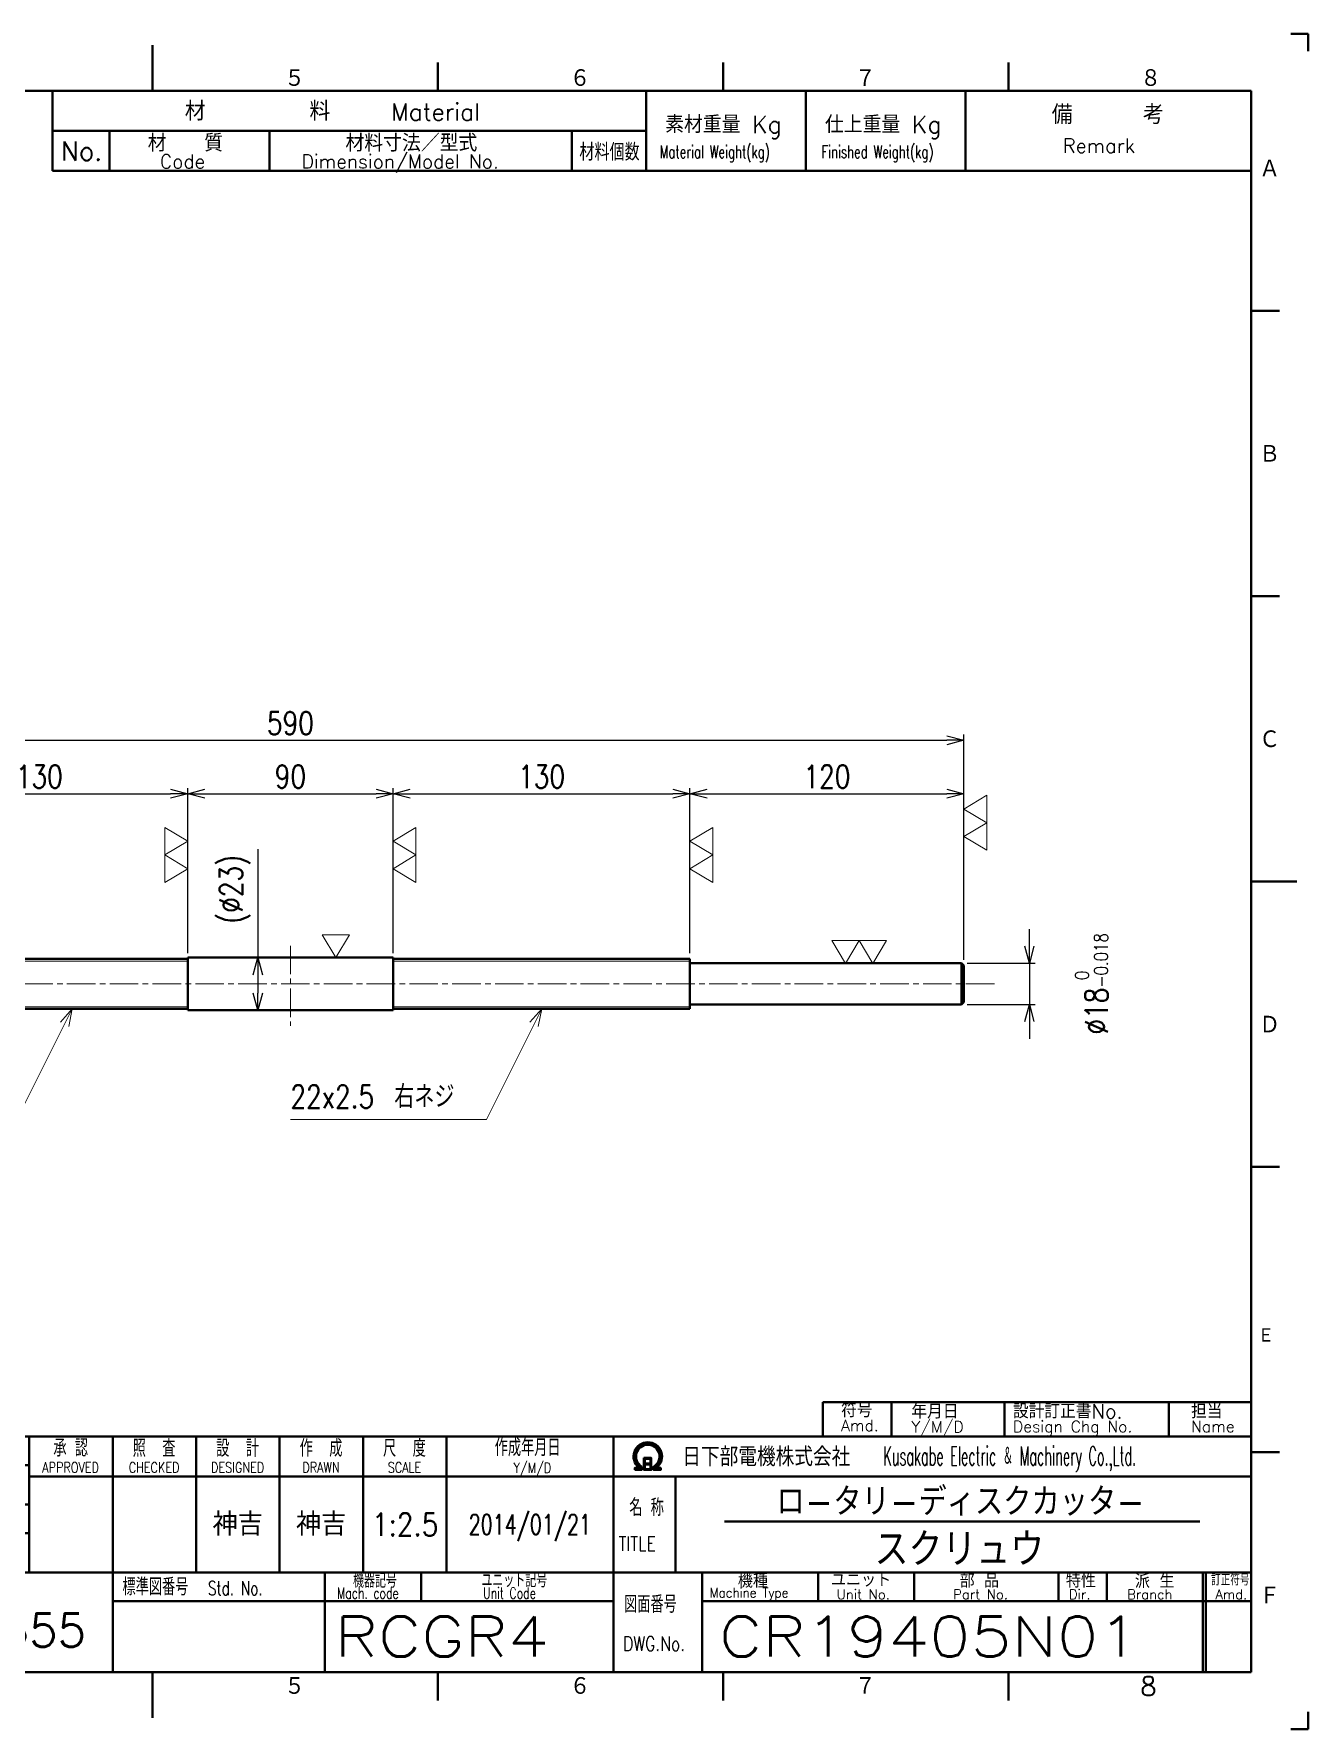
# Model space of a CAD drawing. Header units: millimetres. Extents: x 0 to 1050, y 0 to 742.
# Drawn here: x 492 to 1050, y 0 to 742 of the extents above; entities that cross this region are included whole.
import ezdxf
from ezdxf.enums import TextEntityAlignment as Align

# ---------------------------------------------------------------- set-up
doc = ezdxf.new("R2010")
doc.units = ezdxf.units.MM
doc.header["$LTSCALE"] = 2.5
doc.linetypes.add('GEN7A', pattern=[7.5, 5, -0.75, 1, -0.75])
doc.linetypes.add('HIDDEN2', pattern=[3.5, 2, -1.5])
doc.layers.get('0').update_dxf_attribs({"lineweight": 20})
doc.layers.get('DEFPOINTS').update_dxf_attribs({"color": 253})
for name, color, linetype, lineweight in [('2', 5, 'Continuous', 40), ('3A', 6, 'HIDDEN2', 20), ('4', 3, 'Continuous', 13), ('5', 3, 'Continuous', 13), ('7A', 4, 'GEN7A', 13), ('8', 1, 'Continuous', 13), ('WAKU', 7, 'Continuous', 40)]:
    doc.layers.add(name, color=color, linetype=linetype, lineweight=lineweight)
doc.layers.add('RAHM2', color=1, linetype='Continuous')
doc.styles.add('DIMENSION', font='romans.shx', dxfattribs={"width": 0.8, "bigfont": 'extfont2.shx'})
doc.styles.get("Standard").update_dxf_attribs({"font": 'romans.shx', "width": 0.8, "bigfont": 'extfont2.shx'})
doc.dimstyles.new('GEN-ISO$0', dxfattribs={"dimtxt": 4, "dimasz": 3, "dimexe": 1, "dimexo": 1, "dimgap": 1, "dimtad": 3, "dimrnd": 0.01, "dimdsep": 46, "dimtxsty": 'Standard', "dimblk": 'OPEN30', "dimcen": 0, "dimclrt": 7, "dimazin": 2, "dimtp": 0.1, "dimtm": 0.1, "dimtfac": 0.6, "dimtmove": 2, "dimatfit": 3, "dimldrblk": 'OPEN30', "dimfxl": 1, "dimarcsym": 0})

# ---------------------------------------------------------------- blocks, each defined once
blk = doc.blocks.new('A3部品図')
at = {"layer": 'WAKU', "color": 5, "linetype": 'Continuous'}
for p, q in [((417, 297), (420, 297)), ((420, 297), (420, 294)), ((217.5, 295), (217.5, 287)), ((267.5, 292), (267.5, 287)), ((317.5, 292), (317.5, 287)), ((367.5, 292), (367.5, 287)), ((410, 287), (25, 287)), ((410, 10), (410, 287)), ((410, 248.5), (415, 248.5)), ((410, 198.5), (415, 198.5)), ((410, 148.5), (418, 148.5)), ((410, 98.5), (415, 98.5)), ((410, 48.5), (415, 48.5)), ((25, 10), (410, 10)), ((217.5, 2), (217.5, 10)), ((267.5, 5), (267.5, 10)), ((317.5, 5), (317.5, 10)), ((367.5, 5), (367.5, 10)), ((420, 3), (420, 0)), ((420, 0), (417, 0))]:
    blk.add_line(p, q, dxfattribs=at)
at = {"layer": 'WAKU', "color": 7, "linetype": 'Continuous'}
for p, q in [((200, 273), (200, 287)), ((304, 287), (304, 273)), ((332, 273), (332, 287)), ((360, 287), (360, 273)), ((200, 280), (304, 280)), ((210, 273), (210, 280)), ((238, 280), (238, 273)), ((291, 280), (291, 273)), ((200, 273), (410, 273)), ((410, 51.26), (410, 78.46))]:
    blk.add_line(p, q, dxfattribs=at)
at = {"layer": 'WAKU', "color": 5, "linetype": 'Continuous'}
for s, height, p in [('５', 3.31, (240.6, 287.58)), ('６', 3.31, (290.6, 287.58)), ('７', 3.31, (340.6, 287.58)), ('８', 3.31, (390.6, 287.58)), ('Ａ', 3.31, (411.44, 271.74)), ('Ｂ', 3.31, (411.44, 221.74)), ('Ｃ', 3.31, (411.44, 171.74)), ('Ｄ', 3.31, (411.44, 121.74)), ('Ｅ', 2.65, (411.15, 67.64)), ('Ｆ', 3.31, (411.44, 21.74)), ('５', 3.31, (240.6, 5.87)), ('６', 3.31, (290.6, 5.87)), ('７', 3.31, (340.6, 5.87)), ('8', 3.31, (390.6, 5.87))]:
    blk.add_text(s, height=height, dxfattribs=at).set_placement(p)
at = {"layer": 'WAKU', "color": 7, "linetype": 'Continuous'}
for s, height, p in [('材\u3000\u3000\u3000\u3000\u3000料', 3.311, (223.18, 281.82)), ('Material', 3, (259.34, 281.82)), ('素材重量 Kg', 3, (307.35, 279.63)), ('仕上重量 Kg', 3, (335.35, 279.63)), ('備     考', 3.311, (375.08, 281.21)), ('材\u3000\u3000質', 3, (216.68, 276.39)), ('材料寸法／型式', 3, (251.33, 276.39)), ('No.', 3.311, (201.5, 274.82)), ('Dimension/Model No.', 2.4, (243.65, 273.45)), ('Remark', 2.5, (377.03, 276.16)), ('Code', 2.4, (218.82, 273.45))]:
    blk.add_text(s, height=height, dxfattribs=at).set_placement(p)
for s, height, width, p in [('材料個数', 3, 0.8, (292.32, 274.79)), ('Material Weight(kg)', 2.2, 0.68, (306.37, 275.25)), ('Finished Weight(kg)', 2.2, 0.68, (334.74, 275.25))]:
    blk.add_text(s, height=height, dxfattribs=dict(at, width=width)).set_placement(p)
blk = doc.blocks.new('A3表題欄')
at = {"layer": 'RAHM2', "color": 5, "linetype": 'Continuous'}
for p, q in [((-306, 256), (-306, 277)), ((-385, 256), (-345.5, 256)), ((-345.5, 256), (-306, 256))]:
    blk.add_line(p, q, dxfattribs=at)
at = {"layer": 'RAHM2', "color": 7, "linetype": 'Continuous'}
for p, q in [((-385, 270), (-345.5, 270)), ((-345.5, 270), (-306, 270))]:
    blk.add_line(p, q, dxfattribs=at)
at = {"layer": 'WAKU', "linetype": 'Continuous'}
for p, q in [((-365, 277), (-365, 256)), ((-345.5, 277), (-345.5, 256)), ((-345, 277), (-345, 256)), ((-326, 277), (-326, 256)), ((-325.5, 277), (-325.5, 256))]:
    blk.add_line(p, q, dxfattribs=at)
at = {"layer": 'WAKU'}
for p, q in [((-75, 47.26), (0, 47.26)), ((-75, 41.26), (-75, 47.26)), ((-63, 47.26), (-63, 41.26)), ((-43.2, 47.26), (-43.2, 41.26)), ((-14.4, 47.26), (-14.4, 41.26)), ((-214.07, 41.26), (-214.07, 17.42)), ((-199.45, 41.26), (-199.45, 0)), ((-184.82, 41.26), (-184.82, 17.42)), ((-170.2, 41.26), (-170.2, 17.42)), ((-155.57, 41.26), (-155.57, 17.42)), ((-140.95, 41.26), (-140.95, 17.42)), ((-111.7, 41.26), (-111.7, 0)), ((-257.95, 36.26), (-214.07, 36.26)), ((-214.07, 34.26), (0, 34.26)), ((-140.95, 34.26), (-140.95, 17.42)), ((-111.7, 34.26), (-111.7, 34.26)), ((-100.83, 34.26), (-100.83, 17.42)), ((-257.95, 29.34), (-214.07, 29.34)), ((-257.95, 24.34), (-214.07, 24.34)), ((-92.27, 26.35), (-8.97, 26.35)), ((-257.95, 17.42), (0, 17.42)), ((-252.23, 17.42), (-252.23, 0)), ((-234.41, 17.42), (-234.41, 0)), ((-228.7, 17.42), (-228.7, 0)), ((-162.27, 17.42), (-162.27, 0)), ((-145.41, 17.42), (-145.41, 12.42)), ((-96.17, 17.42), (-96.17, 0)), ((-75.85, 17.42), (-75.85, 12.42)), ((-59, 17.42), (-59, 12.42)), ((-33.71, 17.42), (-33.71, 12.42)), ((-25.28, 17.42), (-25.28, 12.42)), ((-199.45, 12.42), (-111.7, 12.42)), ((-96.17, 12.42), (0, 12.42))]:
    blk.add_line(p, q, dxfattribs=at)
at = {"layer": 'WAKU', "color": 7, "linetype": 'Continuous'}
for p, q in [((-8.43, 0), (-8.43, 17.42)), ((-7.93, 0), (-7.93, 17.42))]:
    blk.add_line(p, q, dxfattribs=at)
at = {"layer": 'WAKU', "color": 5}
blk.add_lwpolyline([(0, 41.26), (-257.95, 41.26), (-257.95, 0)], dxfattribs=at)
at = {"layer": 'WAKU'}
for points in [[(-107.98, 35.4), (-106.78, 35.4), (-106.78, 36.01)], [(-107.98, 35.58), (-107.03, 35.58), (-107.03, 35.91)], [(-107.28, 35.82), (-107.28, 35.75), (-107.98, 35.75), (-107.98, 35.4)], [(-106.38, 37.51), (-106.38, 35.4), (-105.08, 35.4), (-105.08, 37.51), (-106.38, 37.51)], [(-106.23, 37.36), (-106.23, 36.53), (-105.23, 36.53), (-105.23, 37.36), (-106.23, 37.36)], [(-105.23, 36.38), (-105.23, 35.55), (-106.23, 35.55), (-106.23, 36.38), (-105.23, 36.38)], [(-104.68, 35.98), (-104.68, 35.4), (-103.42, 35.4), (-103.42, 35.75), (-104.15, 35.75), (-104.15, 35.8)], [(-104.43, 35.87), (-104.43, 35.58), (-103.42, 35.58)]]:
    blk.add_lwpolyline(points, dxfattribs=at)
for radius, start, end in [(2.5, 308.2706, 230.8952), (2.28, 303.9949, 234.4013), (2.06, 299.8294, 238.4756)]:
    blk.add_arc((-105.7, 37.76), radius, start, end, dxfattribs=at)
at = {"layer": 'RAHM2', "color": 7, "linetype": 'Continuous', "width": 0.8}
for s, height, p in [('ユニットNo.', 2.5, (-381.71, 273.92)), ('コードNo.', 2.5, (-360.48, 273.81)), ('総製作個数', 2.5, (-340.84, 273.72)), ('在庫棚入庫', 2.5, (-320.92, 273.82)), ('Unit No.', 2.5, (-381.71, 270.64)), ("Stock Q'ty", 2.2, (-324.2, 271.06)), ('Part No.', 2.5, (-360.48, 270.53)), ("T. Q'ty", 2.2, (-340.84, 270.96))]:
    blk.add_text(s, height=height, dxfattribs=at).set_placement(p)
at = {"layer": 'WAKU'}
for s, height, p in [('符号', 2.5, (-71.83, 44.63)), ('年月日', 2.5, (-59.51, 44.4)), ('設計訂正書No.', 2.5, (-41.71, 44.44)), ('担当', 2.5, (-10.5, 44.44)), ('Amd.', 2, (-71.83, 42.2)), ('Y/M/D', 2, (-59.51, 41.97)), ('Design Chg No.', 2, (-41.71, 42.01)), ('Name', 2, (-10.5, 42.01)), ('旧図面番号', 2.5, (-257.15, 25.71)), ('標', 2, (-257.56, 14.43)), ('工', 2, (-233.85, 14.24)), ('機種', 2.4, (-89.92, 14.76)), ('ユニット', 2.4, (-73.61, 14.96)), ('部 品', 2.4, (-51.07, 14.79)), ('特性', 2.4, (-32.45, 14.78)), ('派 生', 2.4, (-20.35, 14.72)), ('準', 2, (-257.56, 11.11)), ('事', 2, (-233.85, 9.93)), ('Unit No.', 1.7, (-72.61, 12.76)), ('Part No.', 1.7, (-52.19, 12.76)), ('Dir.', 1.7, (-31.91, 12.76)), ('Branch', 1.7, (-21.72, 12.76)), ('化', 2, (-257.56, 7.95)), ('発', 2, (-257.56, 4.47)), ('番', 2, (-233.85, 5.76)), ('行', 2, (-257.56, 1.24)), ('号', 2, (-233.85, 1.24))]:
    blk.add_text(s, height=height, dxfattribs=at).set_placement(p)
for s, height, p in [('共 通 番 号', 2.5, (-247.55, 39.14)), ('Cross ref No.', 2, (-224.77, 39.04))]:
    blk.add_text(s, height=height, dxfattribs=at).set_placement(p, align=Align.MIDDLE)
for s, height, width, p in [('承 認', 3, 0.7, (-206.82, 39.35)), ('照  査', 3, 0.7, (-192.2, 39.35)), ('設  計', 3, 0.7, (-177.57, 39.35)), ('作  成', 3, 0.7, (-162.95, 39.35)), ('尺  度', 3, 0.7, (-148.33, 39.35)), ('APPROVED', 1.8, 0.8, (-206.82, 35.85)), ('CHECKED', 1.8, 0.8, (-192.2, 35.85)), ('DESIGNED', 1.8, 0.8, (-177.57, 35.85)), ('DRAWN', 1.8, 0.8, (-162.95, 35.85)), ('SCALE', 1.8, 0.8, (-148.33, 35.85)), ('DWG.No.', 2.5, 0.8, (-104.59, 4.96))]:
    blk.add_text(s, height=height, dxfattribs=dict(at, width=width)).set_placement(p, align=Align.MIDDLE)
for s, height, width, p in [('作成年月日', 3, 0.7, (-132.51, 37.82)), ('Kusakabe Electric ＆ Machinery Co.,Ltd.', 3.3108, 0.5, (-64.44, 36.19)), ('Y/M/D', 1.8, 0.8, (-129.21, 34.87)), ('名 称', 3, 0.7, (-108.94, 27.33)), ('Previous Dwg. No,', 2, 0.97, (-241.46, 25.8)), ('TITLE', 2.5, 0.8, (-110.82, 21.25)), ('標準図番号', 3, 0.7, (-197.74, 13.44)), ('Std. No.', 2.5, 0.7, (-182.77, 13.44)), ('機器記号', 2.5, 0.7, (-157.35, 14.77)), ('ユニット記号', 2.5, 0.7, (-134.86, 14.85)), ('Unit Code', 2, 0.7, (-134.55, 12.83)), ('Mach. code', 2, 0.7, (-160.14, 12.83)), ('図面番号', 3, 0.7, (-109.85, 10.37)), ('Machine Type', 1.7, 0.9, (-94.85, 13.05))]:
    blk.add_text(s, height=height, dxfattribs=dict(at, width=width)).set_placement(p)
at = {"layer": 'WAKU', "width": 0.844147}
blk.add_text('日下部電機株式会社', height=3.311, dxfattribs=at).set_placement((-99.65, 36.06), (-70.21, 36.06), align=Align.FIT)
at = {"layer": 'WAKU', "color": 7, "linetype": 'Continuous', "width": 0.7}
blk.add_text('訂正符号', height=2, dxfattribs=at).set_placement((-6.99, 15.16))
at = {"layer": 'WAKU'}
for s, p in [('Standard', (-252.93, 1.05)), ('Job No.', (-229.5, 1.05))]:
    blk.add_text(s, height=2, rotation=90, dxfattribs=at).set_placement(p)
at = {"layer": 'WAKU', "color": 7, "linetype": 'Continuous'}
blk.add_text('Amd.', height=1.7, dxfattribs=at).set_placement((-6.26, 12.76))
at = {"layer": 'WAKU', "linetype": 'Continuous', "width": 0.7}
for tag, p in [('GEN-TITLE-UN', (-375, 264.01)), ('GEN-TITLE-PT', (-355.25, 264)), ('GEN-TITLE-QT', (-335.51, 264)), ('GEN-TITLE-STO', (-315.57, 264))]:
    blk.add_attdef(tag, text='', height=6, dxfattribs=at).set_placement(p, align=Align.MIDDLE)
at = {"layer": 'WAKU'}
for tag, height, width, p in [('GEN-TITLE-CRO', 4, 0.8, (-236.01, 32.8)), ('HEADER1', 5, 0.9, (-50.88, 30.15)), ('GEN-TITLE-SCA', 4, 0.85, (-148.21, 25.85)), ('HEADER2', 6, 0.9, (-51.11, 21.68)), ('GEN-TITLE-PRE', 4, 0.8, (-236.01, 20.88))]:
    blk.add_attdef(tag, text='', height=height, dxfattribs=dict(at, width=width)).set_placement(p, align=Align.MIDDLE)
for tag, p in [('GEN-TITLE-APP｛3.4｝', (-206.8, 26.09)), ('GEN-TITLE-CHE｛3.4｝', (-192.17, 26.09)), ('GEN-TITLE-DES｛3.4｝', (-177.55, 26.09)), ('GEN-TITLE-DRA｛3.4｝', (-162.93, 26.09))]:
    blk.add_attdef(tag, text='', height=4, dxfattribs=at).set_placement(p, align=Align.MIDDLE)
at = {"layer": 'WAKU', "width": 0.7}
blk.add_attdef('GEN-TITLE-DAT', text='', height=3.5, dxfattribs=at).set_placement((-126.36, 24.1), align=Align.CENTER)
blk.add_attdef('GEN-TITLE-DAT1{4.4}', text='', height=3.5, dxfattribs=at).set_placement((-243.52, 8.71), align=Align.MIDDLE_CENTER)
at = {"layer": 'WAKU', "color": 5}
blk.add_attdef('HEADER6', text='', height=5.8, dxfattribs=at).set_placement((-214.07, 2.7), align=Align.BOTTOM_CENTER)
at = {"layer": 'WAKU', "style": 'DIMENSION', "width": 1.2}
blk.add_attdef('HEADER13', text='', height=7.02, dxfattribs=at).set_placement((-196.44, 6.21), align=Align.MIDDLE_LEFT)
at = {"layer": 'WAKU', "color": 5, "style": 'DIMENSION', "width": 1.2}
for tag, p in [('HEADER12', (-160.55, 6.21)), ('GEN-TITLE-DWG', (-93.21, 6.21))]:
    blk.add_attdef(tag, text='', height=7.02, dxfattribs=at).set_placement(p, align=Align.MIDDLE_LEFT)
at = {"layer": 'WAKU', "color": 5, "style": 'DIMENSION'}
blk.add_attdef('GEN-TITLE-Amd', text='', height=7.02, dxfattribs=at).set_placement((-3.96, 6.21), align=Align.MIDDLE)
blk = doc.blocks.new('_Open30')
at = {"color": 0, "linetype": 'ByBlock', "lineweight": -2}
for p, q in [((-1, 0.268), (0, 0)), ((0, 0), (-1, -0.268)), ((0, 0), (-1, 0))]:
    blk.add_line(p, q, dxfattribs=at)
blk = doc.blocks.new('*D8')
at = {"layer": '5', "color": 0, "lineweight": -2, "transparency": 16777216}
for p, q in [((429.22, 339.91), (429.22, 412.2)), ((436.72, 409.7), (551.72, 409.7)), ((559.22, 340.41), (559.22, 412.2))]:
    blk.add_line(p, q, dxfattribs=at)
at = {"layer": 'DEFPOINTS', "color": 0, "transparency": 16777216}
for p in [(559.22, 409.7), (429.22, 337.41), (559.22, 337.91)]:
    blk.add_point(p, dxfattribs=at)
at = {"layer": '5', "color": 0, "lineweight": -2, "transparency": 16777216, "xscale": 7.5, "yscale": 7.5, "zscale": 7.5, "rotation": 180}
blk.add_blockref('_Open30', (429.22, 409.7), dxfattribs=at)
at = {"layer": '5', "color": 0, "lineweight": -2, "transparency": 16777216, "xscale": 7.5, "yscale": 7.5, "zscale": 7.5}
blk.add_blockref('_Open30', (559.22, 409.7), dxfattribs=at)
at = {"layer": '5', "color": 7, "transparency": 16777216, "insert": (494.22, 417.2), "char_height": 10, "attachment_point": 5}
blk.add_mtext('130', dxfattribs=at)
blk = doc.blocks.new('*D9')
at = {"layer": '5', "color": 0, "lineweight": -2, "transparency": 16777216}
for p, q in [((559.22, 339.91), (559.22, 412.2)), ((566.72, 409.7), (641.72, 409.7)), ((649.22, 340.41), (649.22, 412.2))]:
    blk.add_line(p, q, dxfattribs=at)
at = {"layer": 'DEFPOINTS', "color": 0, "transparency": 16777216}
for p in [(649.22, 409.7), (559.22, 337.41), (649.22, 337.91)]:
    blk.add_point(p, dxfattribs=at)
at = {"layer": '5', "color": 0, "lineweight": -2, "transparency": 16777216, "xscale": 7.5, "yscale": 7.5, "zscale": 7.5, "rotation": 180}
blk.add_blockref('_Open30', (559.22, 409.7), dxfattribs=at)
at = {"layer": '5', "color": 0, "lineweight": -2, "transparency": 16777216, "xscale": 7.5, "yscale": 7.5, "zscale": 7.5}
blk.add_blockref('_Open30', (649.22, 409.7), dxfattribs=at)
at = {"layer": '5', "color": 7, "transparency": 16777216, "insert": (604.22, 417.2), "char_height": 10, "attachment_point": 5}
blk.add_mtext('90', dxfattribs=at)
blk = doc.blocks.new('*D10')
at = {"layer": '5', "color": 0, "lineweight": -2, "transparency": 16777216}
for p, q in [((649.22, 339.91), (649.22, 412.2)), ((656.72, 409.7), (771.72, 409.7)), ((779.22, 339.91), (779.22, 412.2))]:
    blk.add_line(p, q, dxfattribs=at)
at = {"layer": 'DEFPOINTS', "color": 0, "transparency": 16777216}
for p in [(779.22, 409.7), (649.22, 337.41), (779.22, 337.41)]:
    blk.add_point(p, dxfattribs=at)
at = {"layer": '5', "color": 0, "lineweight": -2, "transparency": 16777216, "xscale": 7.5, "yscale": 7.5, "zscale": 7.5, "rotation": 180}
blk.add_blockref('_Open30', (649.22, 409.7), dxfattribs=at)
at = {"layer": '5', "color": 0, "lineweight": -2, "transparency": 16777216, "xscale": 7.5, "yscale": 7.5, "zscale": 7.5}
blk.add_blockref('_Open30', (779.22, 409.7), dxfattribs=at)
at = {"layer": '5', "color": 7, "transparency": 16777216, "insert": (714.22, 417.2), "char_height": 10, "attachment_point": 5}
blk.add_mtext('130', dxfattribs=at)
blk = doc.blocks.new('*D11')
at = {"layer": '5', "color": 0, "lineweight": -2, "transparency": 16777216}
for p, q in [((779.22, 339.91), (779.22, 412.2)), ((786.72, 409.7), (891.72, 409.7)), ((899.22, 336.91), (899.22, 412.2))]:
    blk.add_line(p, q, dxfattribs=at)
at = {"layer": 'DEFPOINTS', "color": 0, "transparency": 16777216}
for p in [(899.22, 409.7), (779.22, 337.41), (899.22, 334.41)]:
    blk.add_point(p, dxfattribs=at)
at = {"layer": '5', "color": 0, "lineweight": -2, "transparency": 16777216, "xscale": 7.5, "yscale": 7.5, "zscale": 7.5, "rotation": 180}
blk.add_blockref('_Open30', (779.22, 409.7), dxfattribs=at)
at = {"layer": '5', "color": 0, "lineweight": -2, "transparency": 16777216, "xscale": 7.5, "yscale": 7.5, "zscale": 7.5}
blk.add_blockref('_Open30', (899.22, 409.7), dxfattribs=at)
at = {"layer": '5', "color": 7, "transparency": 16777216, "insert": (839.22, 417.2), "char_height": 10, "attachment_point": 5}
blk.add_mtext('120', dxfattribs=at)
blk = doc.blocks.new('*S22')
at = {"layer": '5', "linetype": 'Continuous'}
for p, q in [((508.64, 315.41), (503.49, 309.6)), ((505.29, 308.7), (508.64, 315.41)), ((507.09, 307.8), (508.64, 315.41))]:
    blk.add_line(p, q, dxfattribs=at)
at = {"layer": '5'}
for p, q in [((484.44, 267.01), (505.29, 308.7)), ((398.56, 267.01), (484.44, 267.01))]:
    blk.add_line(p, q, dxfattribs=at)
at = {"layer": '5', "color": 7, "insert": (398.56, 272.01), "char_height": 10, "attachment_point": 7}
blk.add_mtext('22x2.5\u3000左ネジ', dxfattribs=at)
blk = doc.blocks.new('*D12')
at = {"layer": '5', "color": 0, "lineweight": -2, "transparency": 16777216}
for p, q in [((309.22, 335.91), (309.22, 435.61)), ((316.72, 433.11), (891.72, 433.11)), ((899.22, 336.91), (899.22, 435.61))]:
    blk.add_line(p, q, dxfattribs=at)
at = {"layer": 'DEFPOINTS', "color": 0, "transparency": 16777216}
for p in [(899.22, 433.11), (899.22, 334.41), (309.22, 333.41)]:
    blk.add_point(p, dxfattribs=at)
at = {"layer": '5', "color": 0, "lineweight": -2, "transparency": 16777216, "xscale": 7.5, "yscale": 7.5, "zscale": 7.5, "rotation": 180}
blk.add_blockref('_Open30', (309.22, 433.11), dxfattribs=at)
at = {"layer": '5', "color": 0, "lineweight": -2, "transparency": 16777216, "xscale": 7.5, "yscale": 7.5, "zscale": 7.5}
blk.add_blockref('_Open30', (899.22, 433.11), dxfattribs=at)
at = {"layer": '5', "color": 7, "transparency": 16777216, "insert": (604.22, 440.61), "char_height": 10, "attachment_point": 5}
blk.add_mtext('590', dxfattribs=at)
blk = doc.blocks.new('k yi')
at = {"layer": '8'}
for p, q in [((-2.4, 4), (7.2, 4)), ((-2.4, 4), (0, 0)), ((2.4, 4), (0, 0)), ((4.8, 0), (2.4, 4)), ((7.2, 4), (4.8, 0))]:
    blk.add_line(p, q, dxfattribs=at)
blk = doc.blocks.new('*D16')
at = {"layer": '5', "color": 0, "lineweight": -2, "transparency": 16777216}
for p, q in [((589.98, 385.35), (589.98, 337.91)), ((589.98, 330.41), (589.98, 322.41))]:
    blk.add_line(p, q, dxfattribs=at)
at = {"layer": 'DEFPOINTS', "color": 0, "transparency": 16777216}
for p in [(589.98, 337.91), (589.98, 314.91), (589.98, 314.91)]:
    blk.add_point(p, dxfattribs=at)
at = {"layer": '5', "color": 0, "lineweight": -2, "transparency": 16777216, "xscale": 7.5, "yscale": 7.5, "zscale": 7.5}
for p, rotation in [((589.98, 337.91), 90), ((589.98, 314.91), 270)]:
    blk.add_blockref('_Open30', p, dxfattribs=dict(at, rotation=rotation))
at = {"layer": '5', "color": 7, "transparency": 16777216, "insert": (579.86, 367.81), "char_height": 10, "attachment_point": 5, "rotation": 90}
blk.add_mtext('(%%C23)', dxfattribs=at)
blk = doc.blocks.new('*D17')
at = {"layer": '5', "color": 0, "lineweight": -2, "transparency": 16777216}
for p, q in [((927.89, 342.91), (927.89, 350.41)), ((900.72, 335.41), (930.39, 335.41)), ((927.89, 335.41), (927.89, 317.41)), ((900.72, 317.41), (930.39, 317.41)), ((927.89, 309.91), (927.89, 302.41))]:
    blk.add_line(p, q, dxfattribs=at)
at = {"layer": 'DEFPOINTS', "color": 0, "transparency": 16777216}
for p in [(898.22, 335.41), (898.22, 317.41), (927.89, 317.41)]:
    blk.add_point(p, dxfattribs=at)
at = {"layer": '5', "color": 0, "lineweight": -2, "transparency": 16777216, "xscale": 7.5, "yscale": 7.5, "zscale": 7.5}
for p, rotation in [((927.89, 335.41), 270), ((927.89, 317.41), 90)]:
    blk.add_blockref('_Open30', p, dxfattribs=dict(at, rotation=rotation))
at = {"layer": '5', "color": 7, "transparency": 16777216, "insert": (955.14, 326.41), "char_height": 10, "attachment_point": 5, "rotation": 90}
blk.add_mtext('%%C18{\\H6.000000;\\S 0^ -0.018;}', dxfattribs=at)
blk = doc.blocks.new('k ye')
at = {"layer": '8'}
for p, q in [((0, 0), (-2.4, 4)), ((2.4, 4), (-2.4, 4)), ((2.4, 4), (0, 0))]:
    blk.add_line(p, q, dxfattribs=at)
blk = doc.blocks.new('*S23')
at = {"layer": '5', "linetype": 'Continuous'}
for p, q in [((714.3, 315.41), (709.14, 309.6)), ((710.94, 308.7), (714.3, 315.41)), ((712.74, 307.8), (714.3, 315.41))]:
    blk.add_line(p, q, dxfattribs=at)
at = {"layer": '5'}
for p, q in [((690.09, 267.01), (710.94, 308.7)), ((604.21, 267.01), (690.09, 267.01))]:
    blk.add_line(p, q, dxfattribs=at)
at = {"layer": '5', "color": 7, "insert": (604.21, 272.01), "char_height": 10, "attachment_point": 7}
blk.add_mtext('22x2.5\u3000右ネジ', dxfattribs=at)
blk = doc.blocks.new('A$C18A31B52')
at = {"layer": '2'}
for p, q in [((14.37, 25.71), (13.37, 24.71)), ((13.37, 24.71), (13.37, 8.71)), ((14.37, 25.71), (133.37, 25.71)), ((14.37, 25.71), (14.37, 7.71)), ((133.37, 27.71), (263.37, 27.71)), ((133.37, 27.71), (133.37, 5.71)), ((263.37, 28.21), (263.37, 5.21)), ((263.37, 28.21), (353.37, 28.21)), ((353.37, 28.21), (353.37, 5.21)), ((353.37, 27.71), (483.37, 27.71)), ((483.37, 27.71), (483.37, 5.71)), ((563.37, 25.71), (483.37, 25.71)), ((563.37, 25.71), (563.37, 7.71)), ((602.37, 24.71), (563.37, 24.71)), ((602.37, 24.71), (603.37, 23.71)), ((602.37, 19.21), (602.37, 24.71)), ((603.37, 23.71), (603.37, 9.71)), ((565.87, 19.21), (603.37, 19.21)), ((13.37, 8.71), (14.37, 7.71)), ((14.37, 7.71), (133.37, 7.71)), ((563.37, 7.71), (483.37, 7.71)), ((602.37, 8.71), (563.37, 8.71)), ((565.87, 14.21), (603.37, 14.21)), ((602.37, 8.71), (602.37, 14.21)), ((602.37, 8.71), (603.37, 9.71)), ((133.37, 5.71), (263.37, 5.71)), ((263.37, 5.21), (353.37, 5.21)), ((353.37, 5.71), (483.37, 5.71))]:
    blk.add_line(p, q, dxfattribs=at)
blk.add_arc((565.87, 16.71), 2.5, 90, 270, dxfattribs=at)
at = {"layer": '3A'}
for p, q in [((586.27, 19.17), (584.85, 16.71)), ((586.27, 14.25), (584.85, 16.71)), ((586.27, 14.25), (586.27, 19.17)), ((603.37, 19.17), (586.27, 19.17)), ((591.37, 19.71), (591.37, 13.71)), ((603.37, 14.25), (586.27, 14.25))]:
    blk.add_line(p, q, dxfattribs=at)
at = {"layer": '4'}
for p, q in [((133.37, 26.71), (263.37, 26.71)), ((353.37, 26.71), (483.37, 26.71)), ((133.37, 6.71), (263.37, 6.71)), ((353.37, 6.71), (483.37, 6.71))]:
    blk.add_line(p, q, dxfattribs=at)
at = {"layer": '5'}
for p, q in [((603.37, 19.71), (591.37, 19.71)), ((603.37, 13.71), (591.37, 13.71))]:
    blk.add_line(p, q, dxfattribs=at)
at = {"layer": '7A'}
for p, q in [((308.38, 0), (308.38, 35.03)), ((0, 16.71), (577.37, 16.71)), ((604.87, 16.71), (583.27, 16.71))]:
    blk.add_line(p, q, dxfattribs=at)

msp = doc.modelspace()

# ---------------------------------------------------------------- linework, layer by layer
at = {"layer": '7A'}
msp.add_line((604.218, 343.119), (604.218, 308.09), dxfattribs=at)

# ---------------------------------------------------------------- block references
at = {"layer": '2', "lineweight": 0, "xscale": 2.5, "yscale": 2.5, "zscale": 2.5}
msp.add_blockref('A3部品図', (0, 0), dxfattribs=at)
msp.add_blockref('A3表題欄', (1025, 25), dxfattribs=at).add_auto_attribs({'GEN-TITLE-DWG': 'CR19405N01', 'GEN-TITLE-UN': '19', 'GEN-TITLE-PT': '405', 'HEADER1': 'ロ-タリ-ディスクカッタ-', 'HEADER2': 'スクリュウ', 'GEN-TITLE-DAT': '2014/01/21', 'GEN-TITLE-SCA': '1:2.5', 'HEADER6': '2655', 'HEADER12': 'RCGR4', 'GEN-TITLE-QT': '1', 'GEN-TITLE-DES｛3.4｝': '神吉', 'GEN-TITLE-DRA｛3.4｝': '神吉', 'GEN-TITLE-STO': '0'})
at = {"layer": '2', "yscale": 2.5, "zscale": 2.5}
for name, p, xscale, rotation in [('k yi', (899.213, 391.004), -2.5, 270), ('k yi', (559.222, 376.87), 2.5, 90), ('k yi', (649.213, 376.87), -2.5, 270), ('k yi', (779.213, 376.87), -2.5, 270), ('k ye', (624.163, 337.906), 2.5, 1.607697285256241e-05)]:
    msp.add_blockref(name, p, dxfattribs=dict(at, xscale=xscale, rotation=rotation))
at = {"layer": '2', "rotation": 180}
msp.add_blockref('A$C18A31B52', (912.596, 343.119), dxfattribs=at)
at = {"layer": '2', "xscale": 2.5, "yscale": 2.5, "zscale": 2.5}
msp.add_blockref('k yi', (847.316, 335.406), dxfattribs=at)
at = {"layer": '5'}
for name in ['*S22', '*S23']:
    msp.add_blockref(name, (0, 0), dxfattribs=at)

# ---------------------------------------------------------------- dimensions: what is measured, and where the dimension line sits
for base, p1, p2, picture, middle in [((899.222, 433.114), (309.222, 333.406), (899.222, 334.406), '*D12', (604.222, 440.614)), ((559.222, 409.696), (429.222, 337.406), (559.222, 337.906), '*D8', (494.222, 417.196)), ((779.222, 409.696), (649.222, 337.406), (779.222, 337.406), '*D10', (714.222, 417.196)), ((899.222, 409.696), (779.222, 337.406), (899.222, 334.406), '*D11', (839.222, 417.196))]:
    dim = msp.add_linear_dim(base=base, p1=p1, p2=p2, dimstyle='GEN-ISO$0', override={"dimscale": 2.5, "dimadec": 2, "dimtm": 0.1}, dxfattribs=at)
    dim.commit()
    dim.dimension.update_dxf_attribs({"geometry": picture, "text_midpoint": middle})
for base, p1, p2, angle, override, picture, middle in [((649.222, 409.696), (559.222, 337.406), (649.222, 337.906), 0.000016, {"dimscale": 2.5, "dimadec": 2, "dimtm": 0.1}, '*D9', (604.222, 417.196)), ((927.887, 317.406), (898.222, 335.406), (898.222, 317.406), 90, {"dimscale": 2.5, "dimgap": 1, "dimpost": '%%C<>', "dimadec": 2, "dimtol": 1, "dimlim": 0, "dimtp": 0, "dimtm": 0.018, "dimtdec": 3}, '*D17', (955.137, 326.406))]:
    dim = msp.add_linear_dim(base=base, p1=p1, p2=p2, angle=angle, dimstyle='GEN-ISO$0', override=override, dxfattribs=at)
    dim.commit()
    dim.dimension.update_dxf_attribs({"geometry": picture, "text_midpoint": middle})
dim = msp.add_linear_dim(base=(589.981, 314.906), p1=(589.981, 337.906), p2=(589.981, 314.906), angle=90, dimstyle='GEN-ISO$0', override={"dimscale": 2.5, "dimpost": '(%%C<>)', "dimtm": 0.1, "dimtmove": 1}, dxfattribs=at)
dim.commit()
dim.dimension.update_dxf_attribs({"geometry": '*D16', "text_midpoint": (591.151, 367.806), "dimtype": 160})

doc.saveas('drawing.dxf')
